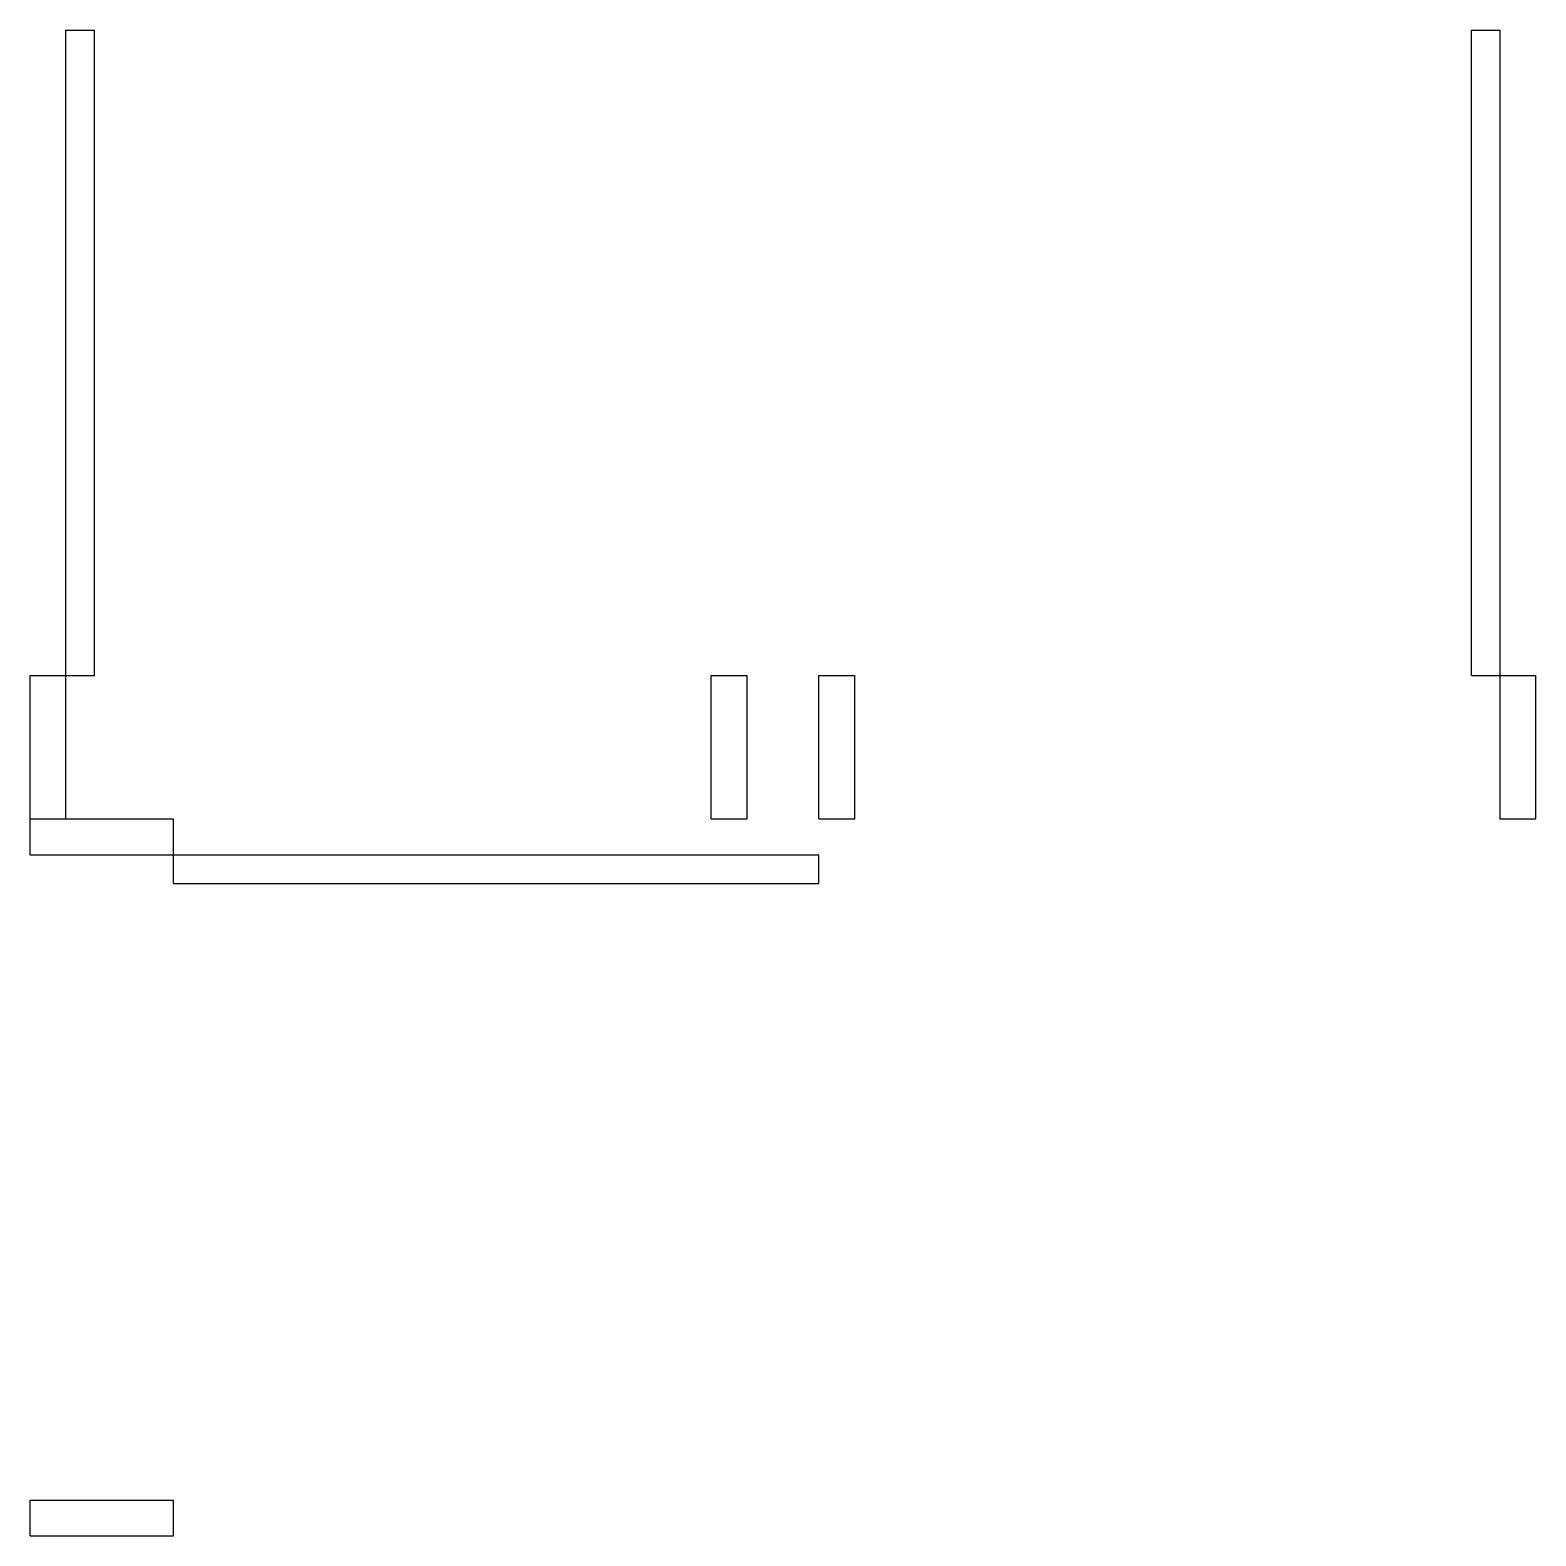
# Model space of a CAD drawing. Header units: metres. Extents: x 0 to 2100, y -1000 to 1100.
import ezdxf

# ---------------------------------------------------------------- set-up
doc = ezdxf.new("R2010")
doc.units = ezdxf.units.M
doc.layers.add('door', color=4, linetype='Continuous')

msp = doc.modelspace()

# ---------------------------------------------------------------- linework, layer by layer
at = {"layer": 'door'}
for p, q in [((50, 200), (50, 1100)), ((50, 1100), (90, 1100)), ((90, 200), (90, 1100)), ((2010, 200), (2010, 1100)), ((2010, 1100), (2050, 1100)), ((2050, 200), (2050, 1100)), ((0, 0), (0, 200)), ((0, 200), (50, 200)), ((50, 0), (50, 200)), ((50, 200), (90, 200)), ((950, 0), (950, 200)), ((950, 200), (1000, 200)), ((1000, 0), (1000, 200)), ((1100, 0), (1100, 200)), ((1100, 200), (1150, 200)), ((1150, 0), (1150, 200)), ((2010, 200), (2050, 200)), ((2050, 0), (2050, 200)), ((2050, 200), (2100, 200)), ((2100, 0), (2100, 200)), ((0, 0), (50, 0)), ((0, 0), (200, 0)), ((0, -50), (0, 0)), ((200, -50), (200, 0)), ((950, 0), (1000, 0)), ((1100, 0), (1150, 0)), ((2050, 0), (2100, 0)), ((0, -50), (200, -50)), ((200, -50), (1100, -50)), ((200, -90), (200, -50)), ((1100, -90), (1100, -50)), ((200, -90), (1100, -90)), ((0, -950), (200, -950)), ((0, -1000), (0, -950)), ((200, -1000), (200, -950)), ((0, -1000), (200, -1000))]:
    msp.add_line(p, q, dxfattribs=at)

doc.saveas('drawing.dxf')
